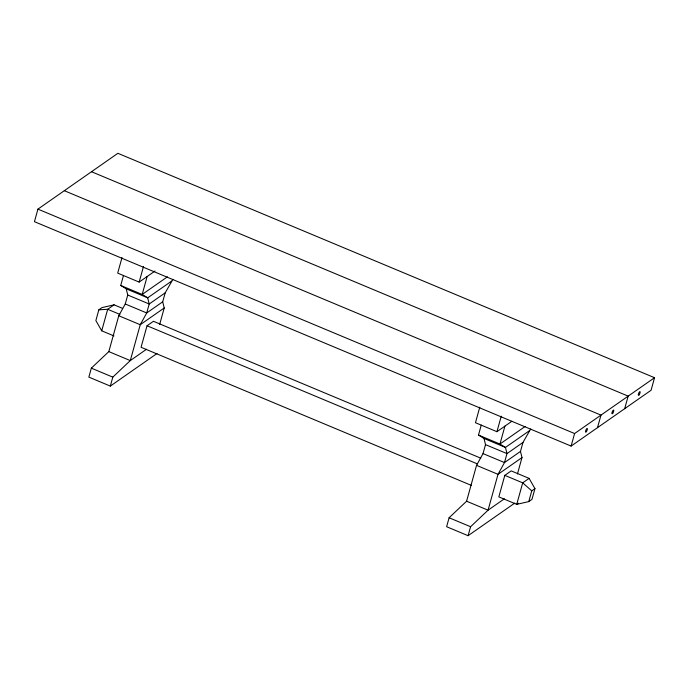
<?xml version="1.0" encoding="UTF-8"?>
<svg xmlns="http://www.w3.org/2000/svg" width="689" height="689" viewBox="0 0 689 689"><rect width="100%" height="100%" fill="white"/><g stroke="black" fill="none" stroke-linecap="round" stroke-linejoin="round"><path stroke-width="1.03" d="M37.929 209.129L34.45 221.677L571.112 446.084L651.071 390.258L654.55 377.71L117.888 153.302L37.929 209.129L574.592 433.536L654.55 377.71M122.556 308.371L114.081 304.831L102.05 307.587L98.846 309.817L95.866 320.574L101.722 330.815L113.961 335.931M123.477 275.505L120.721 285.461L126.225 288.846L127.741 295.021L125.252 303.987L118.766 315.743L108.819 351.605L91.336 368.15L88.855 377.116L110.318 386.098L157.032 353.483M101.722 330.815L107.682 309.292L114.081 304.831M121.996 257.6L117.698 273.111L139.161 282.094L154.982 271.044M110.318 386.098L112.807 377.133L130.29 360.588L146.568 349.22M139.161 282.094L143.467 266.574M147.153 276.504L142.184 294.444L147.696 297.82L149.203 303.995L146.723 312.961L140.237 324.717L130.29 360.588L108.819 351.605M480.819 458.185L153.44 321.289L147.041 325.751L141.073 347.273L471.431 485.409M159.676 324.364L164.223 307.974L162.707 301.799L165.196 292.834L172.913 279.364M481.249 425.104L478.493 435.069L483.997 438.454L485.512 444.629L483.023 453.595L476.538 465.351L466.591 501.213L449.107 517.758L446.627 526.723L468.089 535.697L514.804 503.091M479.768 407.208L475.47 422.719L496.933 431.702L511.884 421.263M468.089 535.697L470.578 526.732L488.062 510.187L504.339 498.827M496.933 431.702L501.239 416.182M504.925 426.112L499.956 444.043L505.468 447.428L506.975 453.603L504.494 462.569L498.009 474.325L488.062 510.187L466.591 501.213M504.813 475.358L498.845 496.881L516.733 504.357L528.773 501.601L531.968 499.37L534.948 488.613L529.1 478.373L511.212 470.897L504.813 475.358L522.701 482.843L531.753 490.844L528.773 501.601M517.448 473.972L521.995 457.582L520.479 451.407L522.968 442.441L530.685 428.971M571.112 446.084L574.592 433.536M597.492 427.662L600.98 415.114L64.318 190.698M624.682 408.68L628.161 396.132L91.508 171.725M167.393 276.84L142.184 294.444L120.721 285.461M171.682 281.078L147.696 297.82L126.225 288.846M165.196 292.834L149.203 303.995L127.741 295.021M162.707 301.799L146.723 312.961L125.252 303.987M164.223 307.974L140.237 324.717L118.766 315.743M525.164 426.448L499.956 444.043L478.493 435.069M529.453 430.685L505.468 447.428L483.997 438.454M522.968 442.441L506.975 453.603L485.512 444.629M520.479 451.407L504.494 462.569L483.023 453.595M521.995 457.582L498.009 474.325L476.538 465.351M529.1 478.373L522.701 482.843L516.733 504.357L518.335 503.237M531.753 490.844L534.948 488.613M98.846 309.817L107.682 309.292L119.929 314.417M147.041 325.751L477.391 463.895M91.336 368.15L112.807 377.133M449.107 517.758L470.578 526.732M639.185 394.745A2.024 0.568 -67.3 0 0 640.047 391.645A2.024 0.568 -67.3 0 0 638.419 394.03A2.024 0.568 -67.3 0 0 639.185 394.745M586.408 431.598A2.024 0.568 -67.3 0 0 587.269 428.489A2.024 0.568 -67.3 0 0 585.641 430.883A2.024 0.568 -67.3 0 0 586.408 431.598M612.797 413.176A2.024 0.568 -67.3 0 0 613.658 410.067A2.024 0.568 -67.3 0 0 612.03 412.453A2.024 0.568 -67.3 0 0 612.797 413.176"/></g></svg>
